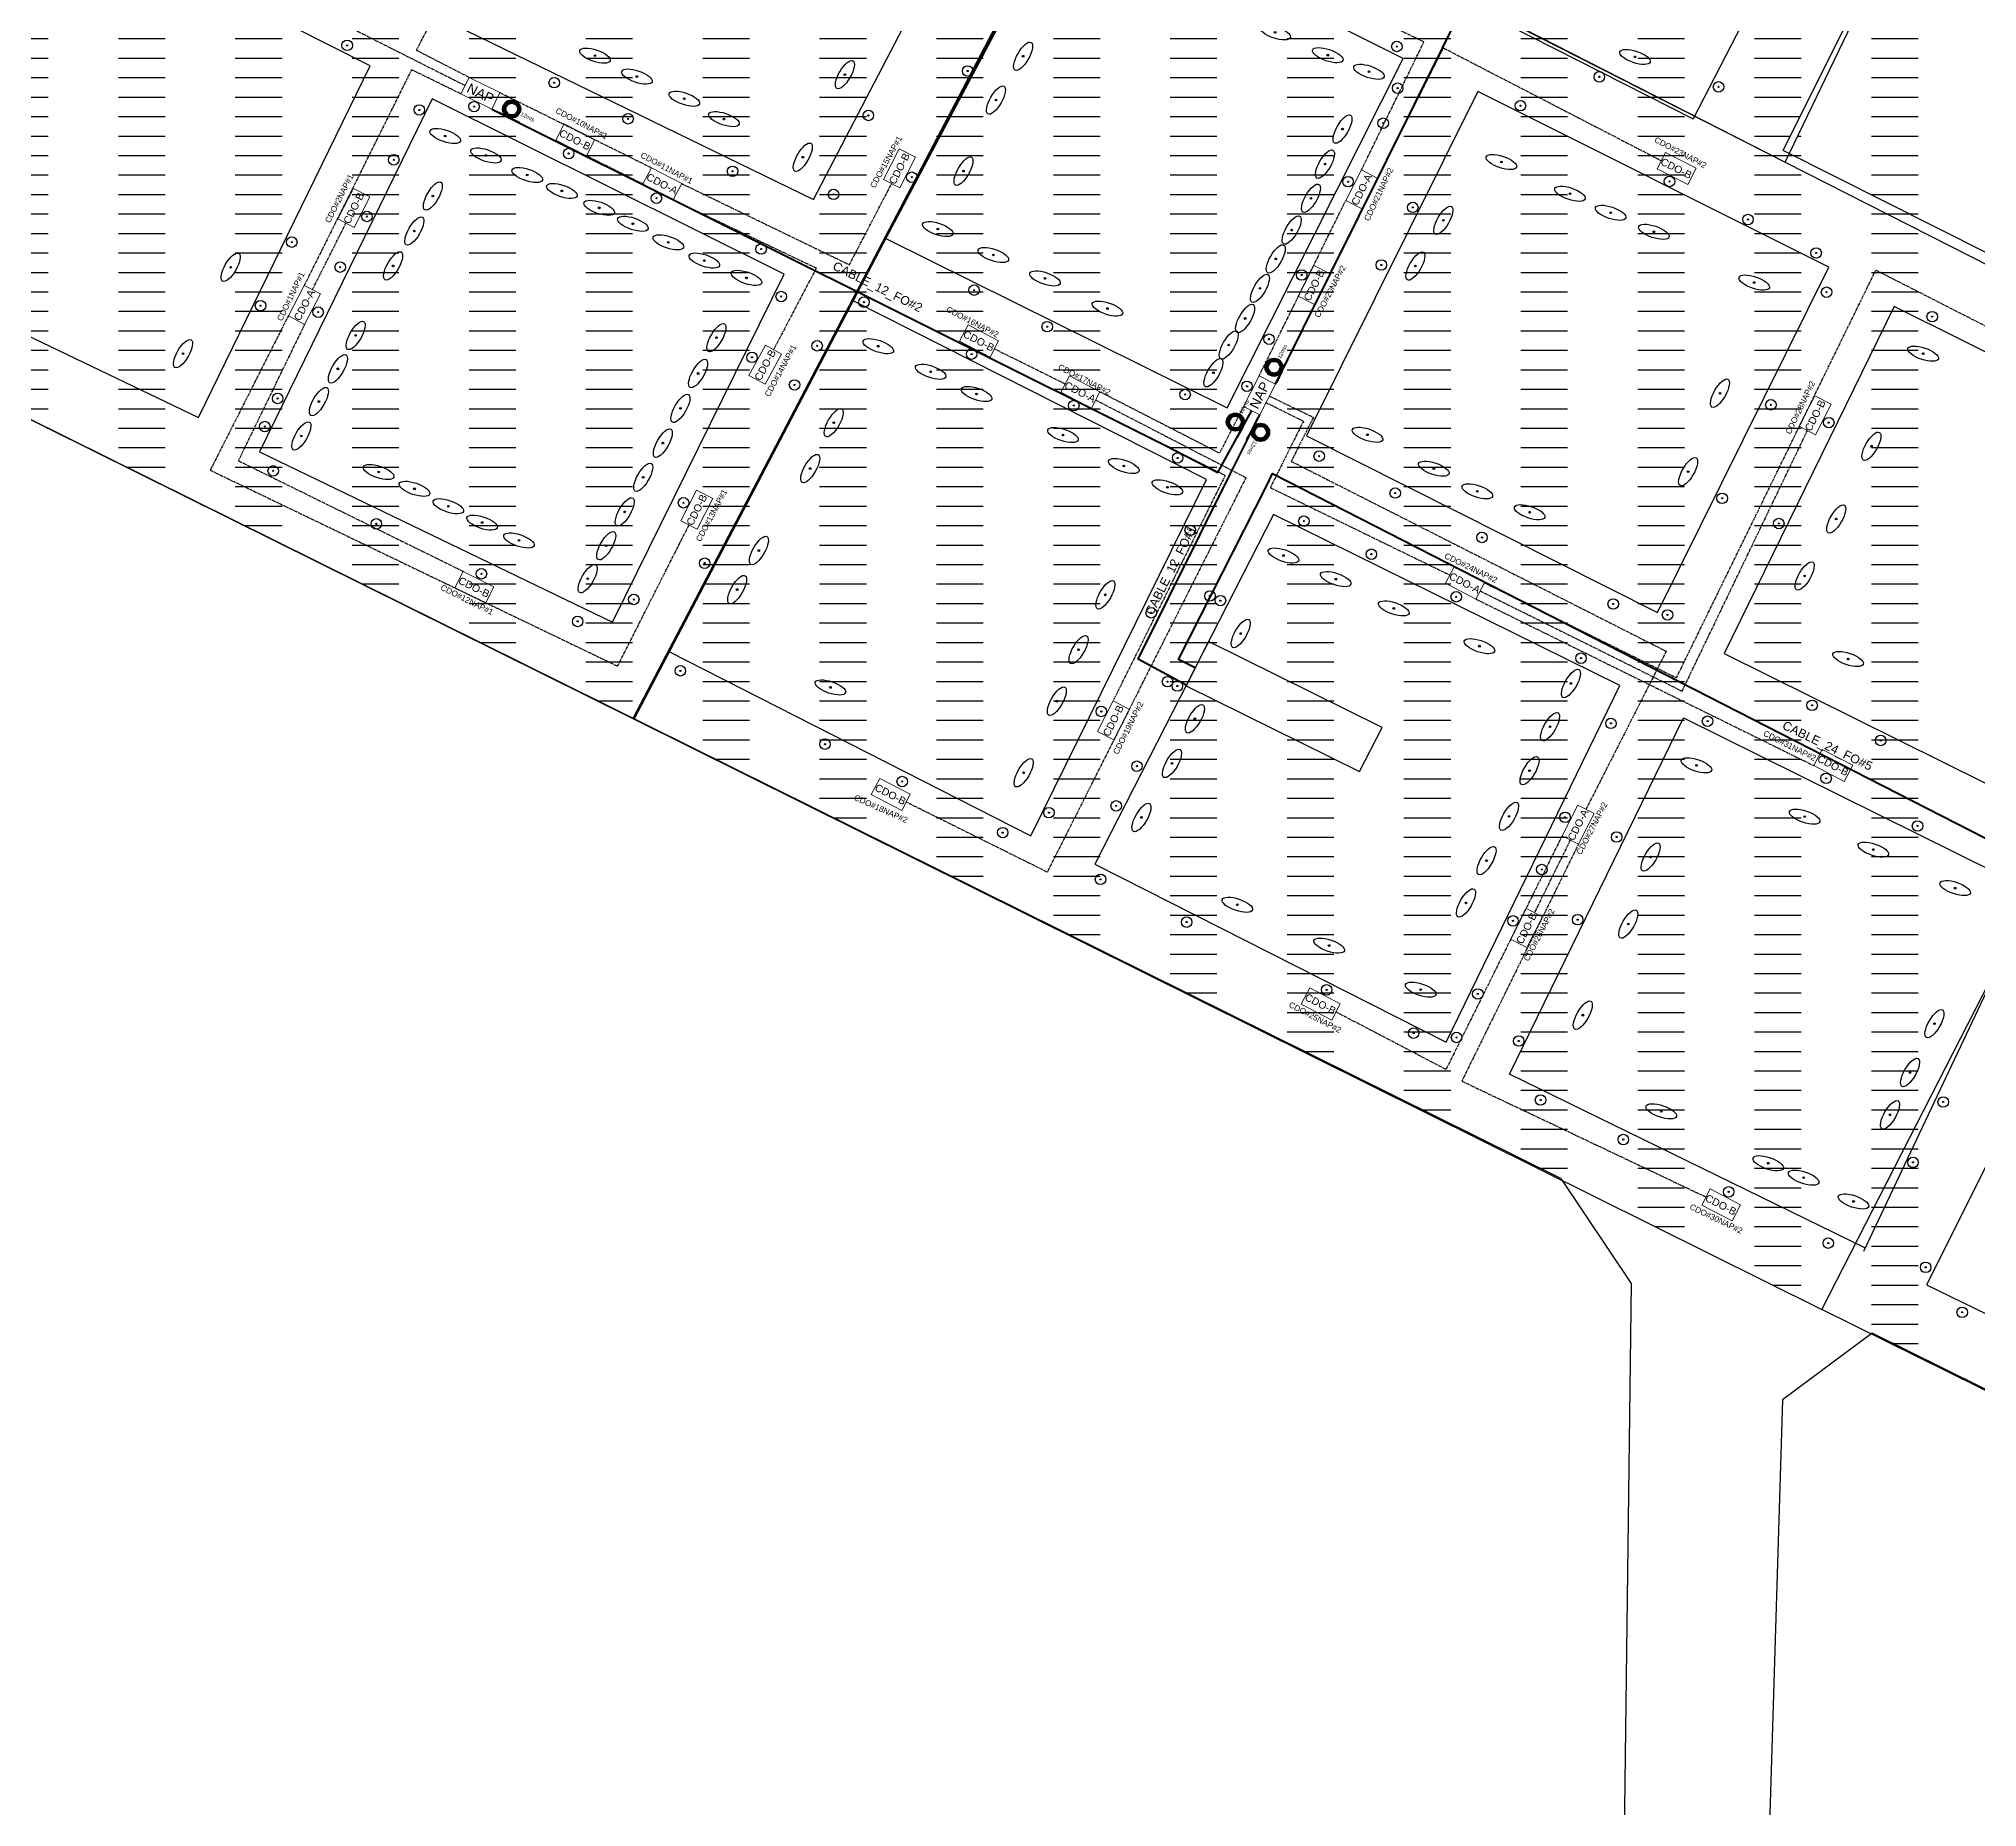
# Model space of a CAD drawing. Header units: metres. Extents: x 400841 to 403530, y 6344542 to 6346805.
# Drawn here: x 401739.6 to 402237.2, y 6344961 to 6345415 of the extents above; entities that cross this region are included whole.
import ezdxf
from ezdxf.enums import TextEntityAlignment as Align

# ---------------------------------------------------------------- set-up
doc = ezdxf.new("R2010")
doc.units = ezdxf.units.M
doc.header["$MEASUREMENT"] = 0
doc.linetypes.add('PHANTOM2', pattern=[1.25, 0.625, -0.125, 0.125, -0.125, 0.125, -0.125])
for name, color, linetype, lineweight in [('CDO', 10, 'Continuous', 20), ('Cluster', 62, 'Continuous', 30), ('Fibra_12_pelos_Diseño', 174, 'Continuous', 40), ('Fibra_24_pelos_Diseño', 32, 'Continuous', 40), ('Fibra_CDO_A_a_CDO_B', 12, 'PHANTOM2', 30), ('Fibra_NAP_a_CDO_A', 52, 'PHANTOM2', 30), ('NAP', 102, 'Continuous', 20)]:
    doc.layers.add(name, color=color, linetype=linetype, lineweight=lineweight)
for name, color, linetype in [('CDO_name', 1, 'Continuous'), ('ID_CABLE', 7, 'Continuous'), ('Manzanas', 7, 'Continuous'), ('Postes', 5, 'Continuous'), ('Propiedades_Servicio', 104, 'Continuous')]:
    doc.layers.add(name, color=color, linetype=linetype)
doc.layers.get('0').off()
doc.styles.get("Standard").update_dxf_attribs({"font": 'arial.ttf'})
pattern_1 = [(0, (0, 0), (0, 5), [12, -18])]

# ---------------------------------------------------------------- blocks, each defined once
blk = doc.blocks.new('Postes')
at = {"layer": 'Postes'}
for radius in [1.35, 0.15]:
    blk.add_circle((0, 0), radius, dxfattribs=at)
blk = doc.blocks.new('HP')
blk.add_point((0, 0))
at = {"layer": 'Propiedades_Servicio'}
blk.add_circle((0, 0), 0.219, dxfattribs=at)
blk.add_ellipse((0, 0), major_axis=(2.06, 3.57), ratio=0.36506, dxfattribs=at)
blk = doc.blocks.new('CDO')
at = {"layer": 'CDO'}
blk.add_lwpolyline([(-4.34, 2.51), (4.48, 2.35), (4.39, -2.37), (-4.43, -2.2)], close=True, dxfattribs=at)
at = {"layer": 'CDO', "color": 7}
blk.add_attdef('CDO-X', text='', height=1.9, rotation=359.1864, dxfattribs=at).set_placement((-0.05, 0.06), align=Align.MIDDLE_CENTER)
blk = doc.blocks.new('NAP')
at = {"layer": 'NAP'}
blk.add_lwpolyline([(-4.46, -2.27), (4.36, -2.45), (4.46, 2.27), (-4.36, 2.45), (-4.46, -2.27)], dxfattribs=at)
at = {"layer": 'NAP', "color": 7}
blk.add_attdef('NAP', text='', height=2.5, rotation=359.0554, dxfattribs=at).set_placement((0.01, -1.26), align=Align.CENTER)
blk = doc.blocks.new('Ganancias')
for points in [[(0, -2.24), (-3.17, -2.3)], [(0, -1.58), (1.13, -1.51)], [(1.19, -1.91), (0, -1.88)], [(0, -2.24), (3.29, -2.28)]]:
    blk.add_lwpolyline(points)
for radius in [2.24, 1.88, 1.58]:
    blk.add_circle((0, 0), radius)
blk.add_attdef('10MTS', text='', height=1).set_placement((4.57, 0.44), align=Align.TOP_CENTER)
blk = doc.blocks.new('ACMAP_ANN_TEMPLATE_NAME_CABLE')
blk.add_attdef('CABLE', text='', height=1.5).set_placement((0, 0), align=Align.MIDDLE)
blk = doc.blocks.new('ACMAP_ANN_TEMPLATE_NAME_CAJA_CDO')
at = {"layer": 'CDO_name'}
blk.add_attdef('NAME_CDO', text='', height=1.5, dxfattribs=at).set_placement((0, 0), align=Align.TOP_CENTER)

msp = doc.modelspace()

# ---------------------------------------------------------------- hatches: boundary and pattern name
at = {"layer": 'Cluster', "transparency": 33554457}
h = msp.add_hatch(dxfattribs=at)
h.set_pattern_fill('ACAD_ISO03W100', color=1, style=2)
h.set_pattern_definition(pattern_1)
h.paths.add_polyline_path([(402281.95, 6345584.44), (402284.24, 6345583.35), (402290.01, 6345595.32), (402319.96, 6345581.05), (402320.15, 6345581.45), (402168.16, 6345659.62), (402172.73, 6345669.1), (402163.13, 6345673.92), (402158.83, 6345663.35), (401887.44, 6345799.15), (401885.82, 6345802.69), (401886.15, 6345806.56), (401888.08, 6345808.49), (401893.47, 6345809.44), (401876.07, 6345818.18), (401770.19, 6345596.43), (401906.27, 6345526.98), (401948.98, 6345615.28), (402037.53, 6345571.04), (401993.65, 6345482.39), (402012.67, 6345472.68), (402057.96, 6345560.46), (402145.73, 6345516.71), (402100.88, 6345427.67), (402117.1, 6345419.39), (402162.28, 6345509.71), (402211.05, 6345485.18), (402164.63, 6345395.13), (402181.48, 6345386.53), (402187.88, 6345383.28), (402188.95, 6345385.51), (402187.39, 6345386.29), (402231.11, 6345473.88), (402231.44, 6345473.72), (402239.83, 6345491.16), (402235.95, 6345493.02)])
h.paths.add_polyline_path([(402045.42, 6345589.37), (401957.13, 6345633.23), (402003.56, 6345722.91), (402091.79, 6345679.15)], flags=16)
h.paths.add_polyline_path([(402064.38, 6345581.84), (402108.46, 6345670.7), (402198.7, 6345625.96), (402154.88, 6345536.91)], flags=16)
h.paths.add_polyline_path([(402063.73, 6345577.98), (402071.65, 6345574.08), (402069.56, 6345569.85), (402061.65, 6345573.75)], flags=16)
h.paths.add_polyline_path([(402063.71, 6345577.42), (402071.29, 6345573.73), (402069.64, 6345570.36), (402062.06, 6345574.05)], flags=0)
h.paths.add_polyline_path([(401941.24, 6345640.97), (401852.02, 6345685.07), (401895.38, 6345774.32), (401986.16, 6345730.22)], flags=16)
h.paths.add_polyline_path([(401930.64, 6345624.12), (401887.56, 6345537.39), (401797.47, 6345583.35), (401839.97, 6345670)], flags=16)
h.paths.add_polyline_path([(402171.63, 6345526.68), (402216.64, 6345617.22), (402263.54, 6345592.87), (402217.63, 6345502.73)], flags=16)
h.paths.add_polyline_path([(402057.96, 6345560.46), (402012.67, 6345472.68), (402022.55, 6345467.64), (402101.13, 6345428.17), (402145.73, 6345516.71)], flags=17)
h.paths.add_polyline_path([(402037.53, 6345571.04), (401948.98, 6345615.28), (401906.27, 6345526.98), (401957.17, 6345501.01), (401993.76, 6345482.6)], flags=17)
h.paths.add_polyline_path([(402211.05, 6345485.18), (402162.28, 6345509.71), (402117.1, 6345419.39), (402164.63, 6345395.13)], flags=17)
h.paths.add_polyline_path([(401939.55, 6345786.28), (401893.47, 6345809.44), (401888.08, 6345808.49), (401886.15, 6345806.56), (401885.82, 6345802.69), (401887.44, 6345799.15), (402158.83, 6345663.35), (402163.02, 6345673.66)], flags=17)
h.paths.add_polyline_path([(402172.37, 6345668.34), (402168.16, 6345659.62), (402320.15, 6345581.45), (402325.32, 6345592.42), (402323.08, 6345593.55)])
h = msp.add_hatch(dxfattribs=at)
h.set_pattern_fill('ACAD_ISO03W100', color=3, style=2)
h.set_pattern_definition(pattern_1)
h.paths.add_polyline_path([(402013.31, 6345472.06), (401930.17, 6345514.59), (401906.13, 6345526.69), (401906.21, 6345526.85), (401770.19, 6345596.43), (401661.56, 6345366.02), (401672.29, 6345349.49), (401892.08, 6345240.48)])
h.paths.add_polyline_path([(401849.14, 6345417.15), (401894.34, 6345505.91), (401984.37, 6345461.98), (401938.45, 6345373.67)], flags=16)
h.paths.add_polyline_path([(401824.65, 6345408.03), (401780.57, 6345317.72), (401687.55, 6345362.36), (401734.35, 6345453.64)], flags=16)
h.paths.add_polyline_path([(401840.53, 6345399.53), (401930.88, 6345354.52), (401886.82, 6345265.18), (401796.26, 6345308.89)], flags=16)
h.paths.add_polyline_path([(401832.64, 6345427.47), (401741.2, 6345473.24), (401785.84, 6345562.13), (401876.92, 6345516.63)], flags=16)
h.paths.add_polyline_path([(401850.03, 6345405.05), (401857.94, 6345401.15), (401855.86, 6345396.92), (401847.94, 6345400.82)], flags=16)
h.paths.add_polyline_path([(401840.53, 6345399.53), (401796.26, 6345308.89), (401886.82, 6345265.18), (401930.88, 6345354.52)], flags=0)
h.paths.add_polyline_path([(401824.65, 6345408.03), (401734.35, 6345453.64), (401687.55, 6345362.36), (401780.57, 6345317.72)], flags=0)
h.paths.add_polyline_path([(401876.92, 6345516.63), (401785.84, 6345562.13), (401741.2, 6345473.24), (401832.64, 6345427.47)], flags=0)
h.paths.add_polyline_path([(401984.37, 6345461.98), (401894.34, 6345505.91), (401849.14, 6345417.15), (401938.45, 6345373.67)], flags=0)
h = msp.add_hatch(dxfattribs=at)
h.set_pattern_fill('ACAD_ISO03W100', color=6, style=2)
h.set_pattern_definition(pattern_1)
h.paths.add_polyline_path([(402550.77, 6345468.51), (402494.14, 6345497.11), (402498.02, 6345505.51), (402331.97, 6345589.01), (402326.05, 6345592.05), (402320.19, 6345580.94), (402290.01, 6345595.32), (402187.88, 6345383.28), (402314.93, 6345318.65), (402306.12, 6345301.44), (402432.16, 6345237.89)])
h.paths.add_polyline_path([(402367.07, 6345425.06), (402364.99, 6345420.83), (402357.07, 6345424.73), (402359.16, 6345428.96)], flags=16)
h.paths.add_polyline_path([(402357.49, 6345425.04), (402365.07, 6345421.34), (402366.71, 6345424.71), (402359.13, 6345428.41)], flags=8)
h = msp.add_hatch(dxfattribs=at)
h.set_pattern_fill('ACAD_ISO03W100', color=4, style=2)
h.set_pattern_definition(pattern_1)
h.paths.add_polyline_path([(402314.93, 6345318.65), (402187.88, 6345383.28), (402187.87, 6345383.27), (402181.48, 6345386.53), (402013.66, 6345471.89), (401892.44, 6345240.31), (402197.31, 6345088.77)])
h.paths.add_polyline_path([(402053.04, 6345318.43), (402048.84, 6345320.56), (402052.82, 6345328.43), (402057.03, 6345326.3)], flags=16)
h.paths.add_polyline_path([(402052.74, 6345318.85), (402056.52, 6345326.38), (402053.17, 6345328.07), (402049.39, 6345320.53)], flags=8)
h = msp.add_hatch(dxfattribs=at)
h.set_pattern_fill('ACAD_ISO03W100', color=2, style=2)
h.set_pattern_definition(pattern_1)
h.paths.add_polyline_path([(402521.05, 6345193.03), (402432.15, 6345237.86), (402306.13, 6345301.44), (402197.31, 6345088.77), (402538.37, 6344919.94), (402547.95, 6344922.76), (402604.77, 6345037.9), (402476.28, 6345105.91)])
h.paths.add_polyline_path([(402363.82, 6345148.86), (402361.74, 6345144.63), (402353.82, 6345148.53), (402355.91, 6345152.76)], flags=16)
h.paths.add_polyline_path([(402354.24, 6345148.84), (402361.82, 6345145.14), (402363.46, 6345148.51), (402355.88, 6345152.21)], flags=8)

# ---------------------------------------------------------------- linework, layer by layer
at = {"layer": 'Cluster'}
for points in [[(401770.19, 6345596.43), (402187.87, 6345383.27), (402290.01, 6345595.32), (402320.19, 6345580.94), (402326.05, 6345592.05), (401876.07, 6345818.18), (401770.19, 6345596.43)], [(401892.43, 6345240.3), (402013.66, 6345471.88), (401770.19, 6345596.43), (401661.56, 6345366.02), (401672.29, 6345349.49), (401892.43, 6345240.3)]]:
    msp.add_lwpolyline(points, dxfattribs=at)
for points in [[(402314.93, 6345318.65), (402013.31, 6345472.07), (401892.08, 6345240.49), (402197.31, 6345088.77)], [(402521.05, 6345193.03), (402476.28, 6345105.91), (402604.78, 6345037.93), (402547.95, 6344922.76), (402538.37, 6344919.94), (402197.31, 6345088.77), (402306.13, 6345301.44), (402518.93, 6345194.13)]]:
    msp.add_lwpolyline(points, close=True, dxfattribs=at)
at = {"layer": 'Fibra_12_pelos_Diseño', "ltscale": 15}
for points in [[(402057.03, 6345326.3), (402157.01, 6345527.46)], [(401855.86, 6345396.92), (402028.6, 6345310.63), (402042.19, 6345303.59), (402050.94, 6345319.5)], [(402034.11, 6345248.98), (402021.76, 6345255.68), (402045.44, 6345303.35), (402045.44, 6345303.35), (402053.04, 6345318.43)]]:
    msp.add_lwpolyline(points, dxfattribs=at)
at = {"layer": 'Fibra_24_pelos_Diseño'}
msp.add_lwpolyline([(402036.41, 6345253.48), (402032.1, 6345255.63), (402054.69, 6345300.09), (402056.27, 6345303.37), (402354.87, 6345150.65)], dxfattribs=at)
at = {"layer": 'Fibra_CDO_A_a_CDO_B'}
for points in [[(402079.09, 6345381.29), (402095.13, 6345414.15), (402068.11, 6345427.26)], [(402083.29, 6345379.14), (402100.13, 6345412.61), (402156.05, 6345383.69)], [(401894.62, 6345377.69), (401880.13, 6345384.91)], [(401904.63, 6345377.78), (401947.65, 6345356.95), (401958.49, 6345377.78)], [(401902.44, 6345373.6), (401939.16, 6345356.11), (401928.17, 6345335.13)], [(402079.26, 6345371.29), (402071.08, 6345354.6)], [(401809.82, 6345350.56), (401818.42, 6345367.63)], [(402110.67, 6345275.3), (402159.95, 6345250.92), (402211.14, 6345355.59), (402250.13, 6345335.7)], [(401803.63, 6345343.85), (401783.58, 6345304.21), (401888.14, 6345253.91), (401906.48, 6345290.16)], [(401807.8, 6345341.65), (401790.79, 6345306.64), (401848.5, 6345278.25)], [(402003.04, 6345326.33), (401984.85, 6345335.35)], [(402010.86, 6345322.24), (402049.46, 6345302.31), (401998.45, 6345201.03), (401962.23, 6345219.01)], [(402009.76, 6345320.15), (402044.12, 6345302.87), (402015.32, 6345244.96)], [(402109.58, 6345273.21), (402161.4, 6345247.48), (402193.57, 6345314.4)], [(402108.49, 6345271.12), (402195.22, 6345228.36)], [(402130.61, 6345210.35), (402100.81, 6345150.35), (402072.55, 6345165.12)], [(402134.81, 6345208.21), (402104.86, 6345147.36), (402167.52, 6345117.63)], [(402132.71, 6345209.28), (402123.51, 6345190.61)]]:
    msp.add_lwpolyline(points, dxfattribs=at)
at = {"layer": 'Fibra_NAP_a_CDO_A'}
for points in [[(401850.03, 6345405.05), (401836.51, 6345412.01), (401872.81, 6345482.2)], [(401848.99, 6345402.94), (401796, 6345429.66), (401798.95, 6345434.76)], [(401847.94, 6345400.82), (401835.26, 6345407.02), (401807.73, 6345351.66)], [(401857.94, 6345401.15), (401896.81, 6345381.87)], [(402052.82, 6345328.43), (402075.06, 6345373.44)], [(402048.84, 6345320.56), (402042.65, 6345308.58), (402011.95, 6345324.33), (402011.95, 6345324.33)], [(402054.63, 6345321.57), (402064.22, 6345316.78), (402055.71, 6345299.74), (402101.76, 6345277.3)], [(402055.48, 6345323.25), (402066.75, 6345317.78), (402061.08, 6345306.48), (402157.34, 6345257.72), (402136.73, 6345217.14)]]:
    msp.add_lwpolyline(points, dxfattribs=at)
at = {"layer": 'Manzanas'}
for p, q in [((402116.69, 6345418.56), (402164.28, 6345394.45)), ((402538.1, 6344920.05), (402210.23, 6345082.68))]:
    msp.add_line(p, q, dxfattribs=at)
for points in [[(402130.3, 6345122.33), (401672.29, 6345349.49), (401661.56, 6345366.02), (401868.73, 6345805.43)], [(402116.69, 6345418.56), (402162.28, 6345509.71), (402211.05, 6345485.18), (402164.28, 6345394.45)], [(401984.37, 6345461.98), (401894.34, 6345505.91), (401849.14, 6345417.15), (401938.45, 6345373.67), (401984.37, 6345461.98)], [(402253, 6345353.23), (402187.39, 6345386.29), (402231.11, 6345473.88), (402296.66, 6345441.11), (402252.73, 6345352.7)], [(401687.55, 6345362.36), (401780.57, 6345317.72), (401824.65, 6345408.03), (401734.35, 6345453.64), (401687.55, 6345362.36)], [(402089.84, 6345409.87), (402004.2, 6345452.84), (401957.03, 6345363.72), (402044.59, 6345320.23), (402089.84, 6345409.87)], [(402199.1, 6345356.32), (402108.93, 6345401.44), (402065.03, 6345313), (402155.08, 6345267.7), (402199.1, 6345356.32)], [(401930.88, 6345354.52), (401840.53, 6345399.53), (401796.26, 6345308.89), (401886.82, 6345265.18), (401930.88, 6345354.52)], [(401994.21, 6345210.31), (402039.36, 6345301.79), (401948.66, 6345347.71), (401901.26, 6345257.67), (401994.21, 6345210.31)], [(402172.17, 6345257.11), (402261.87, 6345212.69), (402305.29, 6345301.78), (402215.86, 6345346.23), (402172.17, 6345257.11)], [(402100.88, 6345157.35), (402145.46, 6345248.92), (402056.53, 6345292.86), (402010.66, 6345203.07), (402100.88, 6345157.35)], [(402208.3, 6345104.55), (402117.08, 6345149.17), (402161.73, 6345240.62), (402251.72, 6345196.07), (402208.01, 6345103.6)], [(402316.87, 6345049.93), (402363.39, 6345139.96), (402269.98, 6345186.68), (402224.12, 6345095.1), (402316.87, 6345049.93)], [(402130.3, 6345122.33), (402148.35, 6345095.38), (402144.41, 6344785.44)], [(402210.23, 6345082.68), (402187.21, 6345065.51), (402178.31, 6344774.6)]]:
    msp.add_lwpolyline(points, dxfattribs=at)
at = {"layer": 'Manzanas', "color": 20}
msp.add_lwpolyline([(402039.87, 6345260.25), (402034.07, 6345248.87), (402078.62, 6345226.84), (402084.41, 6345238.16)], close=True, dxfattribs=at)

# ---------------------------------------------------------------- block references
at = {"layer": 'CDO'}
for p, rotation, values in [((401877.22, 6345388.97), 334.0033842044514, {'CDO-X': 'CDO-B'}), ((401960.55, 6345381.65), 63.90027198787766, {'CDO-X': 'CDO-B'}), ((402159.93, 6345381.63), 334.0033842044514, {'CDO-X': 'CDO-B'}), ((401899.57, 6345377.68), 333.4595966738368, {'CDO-X': 'CDO-A'}), ((402079.23, 6345376.24), 63.90027198787766, {'CDO-X': 'CDO-A'}), ((401820.49, 6345371.5), 63.90027198787766, {'CDO-X': 'CDO-B'}), ((402067.02, 6345351.7), 63.90027198787766, {'CDO-X': 'CDO-B'}), ((401807.82, 6345346.6), 63.36357544255603, {'CDO-X': 'CDO-A'}), ((401980.89, 6345337.34), 333.4595966738368, {'CDO-X': 'CDO-B'}), ((401926.11, 6345331.21), 62.44040378636939, {'CDO-X': 'CDO-B'}), ((402006.89, 6345324.23), 333.4595966738368, {'CDO-X': 'CDO-A'}), ((402195.63, 6345318.27), 63.90027198787766, {'CDO-X': 'CDO-B'}), ((401908.54, 6345294.03), 63.98642247090678, {'CDO-X': 'CDO-B'}), ((401851.31, 6345274.09), 334.1318784864862, {'CDO-X': 'CDO-B'}), ((402105.62, 6345275.2), 333.4595966738368, {'CDO-X': 'CDO-A'}), ((402015.47, 6345239.91), 63.98642247090678, {'CDO-X': 'CDO-B'}), ((402200.16, 6345228.35), 333.4595966738368, {'CDO-X': 'CDO-B'}), ((401958.22, 6345220.91), 333.4595966738368, {'CDO-X': 'CDO-B'}), ((402134.77, 6345213.15), 63.98642247090678, {'CDO-X': 'CDO-A'}), ((402121.55, 6345186.63), 63.98642247090678, {'CDO-X': 'CDO-B'}), ((402068.59, 6345167.11), 333.4595966738368, {'CDO-X': 'CDO-B'}), ((402171.38, 6345115.54), 333.4595966738368, {'CDO-X': 'CDO-B'})]:
    msp.add_blockref('CDO', p, dxfattribs=dict(at, rotation=rotation)).add_auto_attribs(values)
at = {"layer": 'CDO_name'}
for p, rotation, values in [((401879.29, 6345393.9), 331.9532132091913, {'NAME_CDO': 'CDO#10NAP#1'}), ((401901.11, 6345382.44), 331.9532132091913, {'NAME_CDO': 'CDO#11NAP#1'}), ((401956.41, 6345383.71), 61.31685422229722, {'NAME_CDO': 'CDO#15NAP#1'}), ((402161.35, 6345386.42), 331.9531818383211, {'NAME_CDO': 'CDO#23NAP#2'}), ((402082.83, 6345375.36), 64.77715831398713, {'NAME_CDO': 'CDO#21NAP#2'}), ((401816.02, 6345374.29), 63.14104681969309, {'NAME_CDO': 'CDO#2NAP#1'}), ((402070.38, 6345350.47), 62.15037110189905, {'NAME_CDO': 'CDO#20NAP#2'}), ((401803.58, 6345349.14), 64.38262716874381, {'NAME_CDO': 'CDO#1NAP#1'}), ((401979.63, 6345342.93), 332.5124081743162, {'NAME_CDO': 'CDO#16NAP#2'}), ((401929.32, 6345330.13), 61.59381468200299, {'NAME_CDO': 'CDO#14NAP#1'}), ((402008.34, 6345328.15), 332.6753020549825, {'NAME_CDO': 'CDO#17NAP#2'}), ((402191.07, 6345320.61), 64.41602605650264, {'NAME_CDO': 'CDO#28NAP#2'}), ((401911.6, 6345292.95), 62.06540053637323, {'NAME_CDO': 'CDO#13NAP#1'}), ((402107.55, 6345279.8), 333.7962187059687, {'NAME_CDO': 'CDO#24NAP#2'}), ((401849.84, 6345271.63), 333.4596403479338, {'NAME_CDO': 'CDO#12NAP#1'}), ((402018.55, 6345238.38), 63.41022833856361, {'NAME_CDO': 'CDO#19NAP#2'}), ((402189.38, 6345234.15), 333.3281103181827, {'NAME_CDO': 'CDO#31NAP#2'}), ((401956.05, 6345217.97), 335.8775359570731, {'NAME_CDO': 'CDO#18NAP#2'}), ((402137.59, 6345212.61), 62.62490965220301, {'NAME_CDO': 'CDO#27NAP#2'}), ((402124.04, 6345185.25), 62.62490965220301, {'NAME_CDO': 'CDO#26NAP#2'}), ((402067.54, 6345164.41), 332.4433318513544, {'NAME_CDO': 'CDO#25NAP#2'}), ((402170.49, 6345112.71), 334.0499319697032, {'NAME_CDO': 'CDO#30NAP#2'})]:
    msp.add_blockref('ACMAP_ANN_TEMPLATE_NAME_CAJA_CDO', p, dxfattribs=dict(at, rotation=rotation)).add_auto_attribs(values)
at = {"layer": 'Cluster', "rotation": 334.9351310527323}
msp.add_blockref('NAP', (401852.94, 6345400.99), dxfattribs=at).add_auto_attribs({'NAP': 'NAP'})
at = {"layer": 'Fibra_12_pelos_Diseño'}
for p, rotation in [((401860.96, 6345396.94), 334.1632346316972), ((402056.66, 6345330.63), 63.19442711559416), ((402046.73, 6345316.56), 61.35613975816855), ((402053.19, 6345313.94), 241.7271993442944)]:
    msp.add_blockref('Ganancias', p, dxfattribs=dict(at, rotation=rotation)).add_auto_attribs({'10MTS': '12mts'})
at = {"layer": 'ID_CABLE', "color": 7, "xscale": 1.5, "yscale": 1.5, "zscale": 1.5}
for p, rotation, values in [((401954.78, 6345351.02), 333.5713916463006, {'CABLE': 'CABLE_12_FO#2'}), ((402030.4, 6345278.4), 63.23406638665975, {'CABLE': 'CABLE_12_FO#1'}), ((402198.6, 6345233.22), 334.2356438567206, {'CABLE': 'CABLE_24_FO#5'})]:
    msp.add_blockref('ACMAP_ANN_TEMPLATE_NAME_CABLE', p, dxfattribs=dict(at, rotation=rotation)).add_auto_attribs(values)
at = {"layer": 'Manzanas'}
for p in [(401818.73, 6345413.28), (402088.2, 6345413), (402140.16, 6345405.2), (401871.87, 6345403.69), (401837.24, 6345396.7), (401851.31, 6345397.56), (401890.84, 6345394.43), (401952.53, 6345395.29), (402119.92, 6345397.78), (401875.58, 6345385.51), (401830.7, 6345383.89), (401917.66, 6345380.94), (401963.68, 6345379.43), (401898.12, 6345374.05), (401943.58, 6345375.02), (402158.17, 6345378.35), (401823.79, 6345369.36), (402178.32, 6345368.57), (401804.51, 6345362.77), (401924.98, 6345360.99), (402195.81, 6345359.98), (401816.95, 6345356.35), (401979.67, 6345350.44), (401796.49, 6345346.44), (401811.27, 6345344.78), (401930.15, 6345348.79), (401951.4, 6345347.37), (401998.44, 6345341.06), (402225.61, 6345343.63), (401939.37, 6345336.16), (401922.65, 6345333.17), (401979.02, 6345334.01), (401933.58, 6345326.1), (402049.7, 6345325.76), (401800.88, 6345322.63), (402005.25, 6345320.78), (402033.83, 6345323.64), (401797.58, 6345315.41), (402031.9, 6345307.36), (402068.26, 6345307.82), (401799.74, 6345304.03), (401905.07, 6345295.84), (402087.77, 6345298.34), (401826.22, 6345290.43), (402064.32, 6345291.14), (402035.15, 6345288.78), (402110.05, 6345286.95), (401910.51, 6345280.34), (402081.65, 6345282.64), (401853.2, 6345277.62), (401892.31, 6345271.02), (402103.43, 6345271.71), (402143.72, 6345269.87), (401877.89, 6345265.39), (402135.45, 6345255.95), (401904.27, 6345252.72), (402167.95, 6345239.76), (402194.79, 6345243.85), (402212.39, 6345234.82), (401941.39, 6345233.88), (401961.21, 6345224.28), (401987.01, 6345211.17), (402221.85, 6345212.87), (402012.12, 6345199.17), (402034.24, 6345188.2), (402070.16, 6345170.8), (402092.49, 6345159.69), (402125.08, 6345142.53), (402146.32, 6345132.36), (402173.37, 6345118.94), (402198.93, 6345105.78), (402233.31, 6345088.02)]:
    msp.add_blockref('Postes', p, dxfattribs=at)
at = {"layer": 'Manzanas', "rotation": 180.1267967504822}
msp.add_blockref('Postes', (402198.37, 6345225.1), dxfattribs=at)
at = {"layer": 'NAP', "rotation": 64.28325117274534}
msp.add_blockref('NAP', (402052.93, 6345323.43), dxfattribs=at).add_auto_attribs({'NAP': 'NAP'})
at = {"layer": 'Postes'}
for p in [(401978.01, 6345406.69), (402088.39, 6345402.27), (402170.77, 6345402.62), (402084.67, 6345393.29), (402075.68, 6345378.28), (402092.27, 6345371.68), (402063.75, 6345354.32), (402084.19, 6345356.9), (402198.48, 6345349.9), (402055.38, 6345337.83), (402184.2, 6345321), (402199.05, 6345316.43), (402171.69, 6345297), (402186.23, 6345290.51), (402040.2, 6345271.92), (402042.89, 6345270.73), (402025.12, 6345267.61), (402157.67, 6345267.05), (402029.33, 6345249.92), (402031.83, 6345248.81), (402012.31, 6345242.27), (402143.14, 6345239.21), (402021.46, 6345228.22), (401998.87, 6345216.29), (402016.14, 6345218.04), (402131.36, 6345215.08), (402144.62, 6345210.03), (402125.4, 6345201.68), (402118, 6345188.51), (402134.6, 6345188.81), (402108.97, 6345169.75), (402103.5, 6345158.58), (402119.47, 6345157.67), (402228.43, 6345142.02), (402220.67, 6345126.5), (402223.94, 6345099.55)]:
    msp.add_blockref('Postes', p, dxfattribs=at)
at = {"layer": 'Propiedades_Servicio', "rotation": 281.2153719011788}
for p in [(402056.94, 6345416.61), (401882.35, 6345410.64), (402070.45, 6345410.76), (402149.31, 6345410.31), (401893.1, 6345405.27), (402081.03, 6345406.49), (401905.29, 6345399.57), (401915.47, 6345394.34), (401843.91, 6345390.01), (401854.38, 6345385.01), (402115.02, 6345383.33), (401864.96, 6345380), (401873.84, 6345375.91), (402132.63, 6345375.18), (401883.43, 6345371.57), (401892.08, 6345367.47), (402143.07, 6345370.29), (401901.18, 6345362.7), (401970.33, 6345366.12), (402154.16, 6345365.41), (401910.4, 6345358.04), (401984.59, 6345359.46), (401921.23, 6345353.59), (401997.87, 6345353.44), (402179.92, 6345352.38), (402013.89, 6345345.7), (401955.05, 6345336.05), (402223.29, 6345334.13), (401968.52, 6345329.48), (401980.3, 6345323.77), (402002.47, 6345313.24), (402080.67, 6345313.3), (401826.81, 6345303.76), (402018.09, 6345305.3), (402097.67, 6345304.59), (401836.01, 6345299.43), (402029.29, 6345299.82), (402108.85, 6345298.78), (401844.69, 6345294.96), (402122.27, 6345293.42), (401853.36, 6345290.76), (401862.83, 6345286.17), (402059.08, 6345282.3), (402072.5, 6345276.25), (402087.41, 6345268.73), (402109.38, 6345259.03), (402204.02, 6345255.73), (401942.78, 6345248.43), (402165.09, 6345228.43), (402192.88, 6345215.27), (402210.49, 6345206.81), (402231.52, 6345196.93), (402047.24, 6345192.64), (402070.81, 6345182.16), (402094.31, 6345170.85), (402156.06, 6345139.62), (402183.51, 6345126.29), (402192.6, 6345122.58), (402205.41, 6345116.47)]:
    msp.add_blockref('HP', p, dxfattribs=at)
at = {"layer": 'Propiedades_Servicio'}
for p in [(401992.25, 6345410.48), (401946.5, 6345405.76), (401985.27, 6345399.24), (402074.23, 6345391.78), (401935.69, 6345384.56), (402069.73, 6345382.79), (401976.94, 6345380.99), (401840.72, 6345374.6), (402066.13, 6345374.02), (402100.11, 6345368.35), (401835.97, 6345365.61), (402061.18, 6345365.86), (401830.52, 6345356.66), (402057.11, 6345358.45), (402092.94, 6345356.62), (401788.82, 6345356.32), (402053.04, 6345350.9), (402049.23, 6345343.16), (401820.9, 6345338.81), (401913.52, 6345338.24), (401776.58, 6345334.14), (402045.02, 6345336.34), (401816.34, 6345330.23), (401908.81, 6345329.04), (402041.09, 6345329.22), (401811.47, 6345321.83), (402171.12, 6345323.98), (401904.27, 6345320.08), (401806.96, 6345313), (401943.63, 6345316.4), (401899.76, 6345311.16), (402210.01, 6345310.36), (401894.73, 6345302.38), (401937.6, 6345304.63), (402162.96, 6345303.82), (401889.97, 6345293.5), (402200.97, 6345291.68), (401885.22, 6345284.82), (401924.42, 6345283.59), (402192.87, 6345277.05), (401880.46, 6345276.35), (401918.84, 6345273.56), (402013.36, 6345272.21), (402048.1, 6345262.28), (402006.47, 6345258.14), (402132.87, 6345249.46), (402000.9, 6345244.91), (402036.34, 6345240.39), (402127.51, 6345238.35), (402030.46, 6345228.93), (402122.24, 6345227.06), (401992.38, 6345226.53), (402022.62, 6345215.06), (402116.97, 6345215.34), (402111.2, 6345203.97), (402153.32, 6345204.9), (402105.93, 6345193.12), (402147.59, 6345187.69), (402135.92, 6345164.3), (402226.18, 6345162.11), (402219.92, 6345149.58), (402214.77, 6345138.71)]:
    msp.add_blockref('HP', p, dxfattribs=at)

doc.saveas('drawing.dxf')
